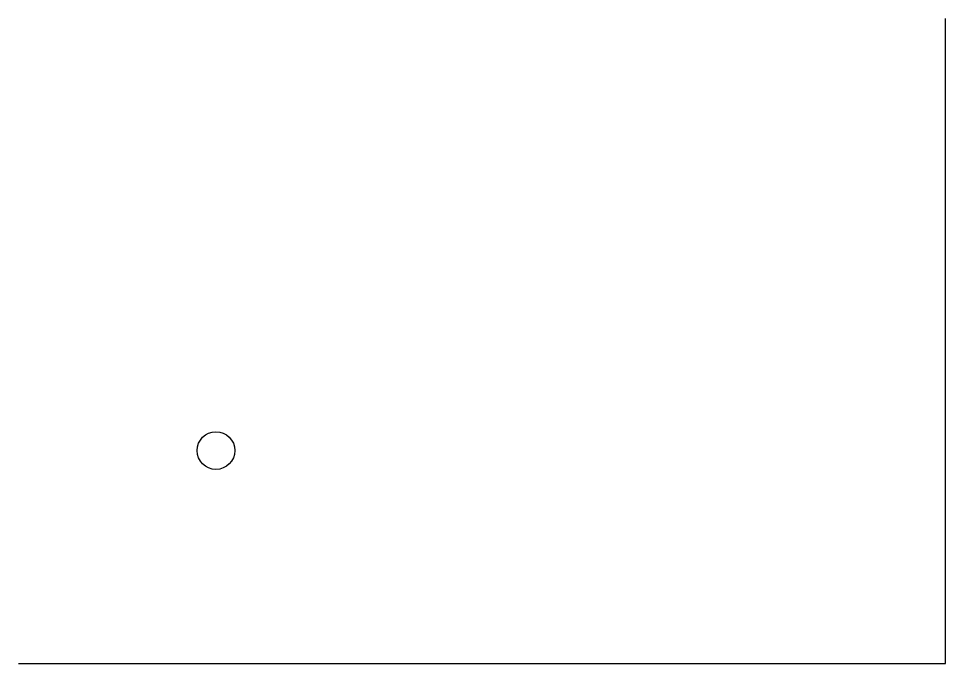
# Model space of a CAD drawing. Header units: metres. Extents: x 6.88 to 16.54, y -3.52 to 3.2.
import ezdxf

# ---------------------------------------------------------------- set-up
doc = ezdxf.new("R2010")
doc.units = ezdxf.units.M

msp = doc.modelspace()

# ---------------------------------------------------------------- linework, layer by layer
at = {"layer": '1D'}
for p, q in [((16.5433, -3.5174), (16.5433, 3.1992)), ((6.8833, -3.5174), (16.5433, -3.5174))]:
    msp.add_line(p, q, dxfattribs=at)
msp.add_circle((8.9409, -1.3007), 0.1965, dxfattribs=at)

doc.saveas('drawing.dxf')
